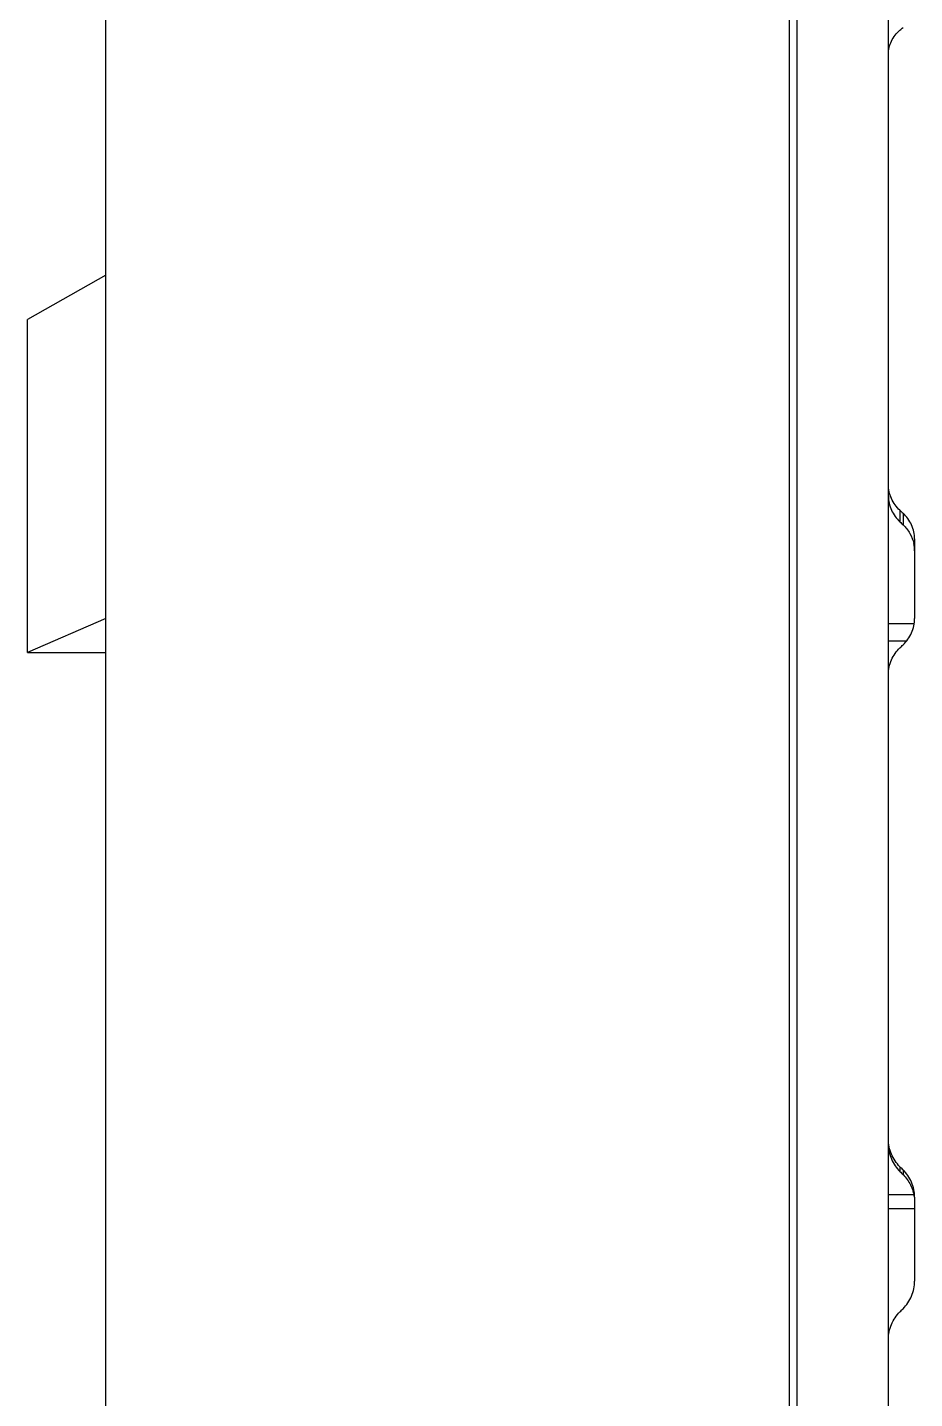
# Model space of a CAD drawing. Header units: millimetres. Extents: x -95754 to 177808, y 34455 to 150605.
# Drawn here: x 174625.6 to 174659.6, y 139616.6 to 139669.2 of the extents above; entities that cross this region are included whole.
import ezdxf

# ---------------------------------------------------------------- set-up
doc = ezdxf.new("R2010")
doc.units = ezdxf.units.MM
doc.header["$LTSCALE"] = 300
doc.layers.add('A-ETC-기계', color=253, linetype='Continuous')

# ---------------------------------------------------------------- blocks, each defined once
blk = doc.blocks.new('A$Cefb55bcc')
at = {"color": 8, "linetype": 'ByBlock', "ltscale": 3}
for p, q in [((495.696, -675.298), (495.696, -425.398)), ((499.194, -675.298), (499.194, -425.398)), ((469.206, -647.559), (469.206, -453.136)), ((495.396, -463.696), (495.396, -590.816)), ((469.206, -495.485), (466.207, -497.183)), ((466.207, -509.939), (466.207, -497.183)), ((499.633, -504.495), (499.633, -504.94)), ((499.755, -504.607), (499.755, -505.053)), ((500.194, -505.593), (500.194, -508.648)), ((469.206, -508.648), (466.207, -509.939)), ((500.173, -508.846), (499.194, -508.845)), ((499.878, -509.509), (499.194, -509.509)), ((466.207, -509.939), (469.206, -509.939)), ((499.633, -529.65), (499.633, -529.835)), ((499.755, -529.77), (499.755, -529.955)), ((499.194, -530.717), (500.165, -530.717)), ((500.194, -530.815), (500.194, -534.038)), ((499.194, -531.256), (500.194, -531.256))]:
    blk.add_line(p, q, dxfattribs=at)
blk.add_arc((498.878, -506.045), 1.315, 0.0282, 12.0146, dxfattribs=at)
at = {"color": 8, "linetype": 'ByBlock', "ltscale": 3, "extrusion": (0, 0, -1)}
for centre, major_axis, ratio, start_param, end_param in [((504.624, -548.503), (-120.064, -120.058), 0.289071, 1.812237, 1.813208), ((504.624, -552.394), (-123.034, 123.031), 0.178552, 1.354164, 1.355135), ((500.286, -548.323), (-121.673, 121.67), 0.178552, 1.388833, 1.389815), ((504.624, -548.301), (-123.034, -123.031), 0.178552, 1.707537, 1.708508), ((504.624, -552.506), (-124.656, 124.655), 0.072109, 1.458867, 1.459838), ((500.286, -548.212), (-123.277, 123.277), 0.072109, 1.493536, 1.494517), ((504.624, -548.189), (-124.656, -124.655), 0.072109, 1.602834, 1.603806)]:
    blk.add_ellipse(centre, major_axis=major_axis, ratio=ratio, start_param=start_param, end_param=end_param, dxfattribs=at)
at = {"color": 8, "linetype": 'ByBlock', "ltscale": 3}
for points, knots in [([(499.194, -487.012), (499.194, -486.843), (499.277, -486.492), (499.499, -486.212), (499.633, -486.096)], [0, 0, 0, 0, 0.488651, 1, 1, 1, 1]), ([(499.633, -504.495), (499.497, -504.37), (499.274, -504.065), (499.194, -503.694), (499.194, -503.513)], [0, 0, 0, 0, 0.50515, 1, 1, 1, 1]), ([(499.194, -503.952), (499.194, -504.134), (499.274, -504.506), (499.497, -504.812), (499.633, -504.94)], [0, 0, 0, 0, 0.493977, 1, 1, 1, 1]), ([(500.194, -505.593), (500.194, -505.411), (500.115, -505.039), (499.891, -504.733), (499.755, -504.607)], [0, 0, 0, 0, 0.495792, 1, 1, 1, 1]), ([(499.755, -505.053), (499.857, -505.149), (500.034, -505.371), (500.136, -505.636), (500.165, -505.771)], [0, 0, 0, 0, 0.504481, 1, 1, 1, 1]), ([(499.755, -509.652), (499.891, -509.522), (500.114, -509.209), (500.194, -508.833), (500.194, -508.648)], [0, 0, 0, 0, 0.504712, 1, 1, 1, 1]), ([(499.194, -510.774), (499.194, -510.589), (499.273, -510.211), (499.497, -509.897), (499.633, -509.767)], [0, 0, 0, 0, 0.49611, 1, 1, 1, 1]), ([(499.633, -529.65), (499.496, -529.515), (499.272, -529.188), (499.194, -528.799), (499.194, -528.606)], [0, 0, 0, 0, 0.500943, 1, 1, 1, 1]), ([(499.194, -528.788), (499.194, -528.981), (499.272, -529.37), (499.496, -529.699), (499.633, -529.835)], [0, 0, 0, 0, 0.498664, 1, 1, 1, 1]), ([(500.194, -530.815), (500.194, -530.623), (500.116, -530.233), (499.892, -529.905), (499.755, -529.77)], [0, 0, 0, 0, 0.499454, 1, 1, 1, 1]), ([(499.755, -529.955), (499.87, -530.069), (500.065, -530.338), (500.161, -530.655), (500.182, -530.816)], [0, 0, 0, 0, 0.500865, 1, 1, 1, 1]), ([(499.755, -535.091), (499.892, -534.954), (500.116, -534.623), (500.194, -534.231), (500.194, -534.038)], [0, 0, 0, 0, 0.500791, 1, 1, 1, 1]), ([(499.194, -536.266), (499.194, -536.072), (499.272, -535.68), (499.496, -535.348), (499.633, -535.211)], [0, 0, 0, 0, 0.4995, 1, 1, 1, 1])]:
    blk.add_open_spline(points, degree=3, knots=knots, dxfattribs=at)
blk = doc.blocks.new('G$C618AA28F')
at = {"color": 0, "rotation": 180}
blk.add_blockref('A$Cefb55bcc', (-1855.808, -550.145), dxfattribs=at)
blk = doc.blocks.new('4F_기계장비')
at = {"layer": 'A-ETC-기계', "rotation": 180}
blk.add_blockref('G$C618AA28F', (79750.001, -9000.001), dxfattribs=at)

msp = doc.modelspace()

# ---------------------------------------------------------------- block references
at = {"layer": 'A-ETC-기계'}
msp.add_blockref('4F_기계장비', (92553.571, 148605.018), dxfattribs=at)

doc.saveas('drawing.dxf')
